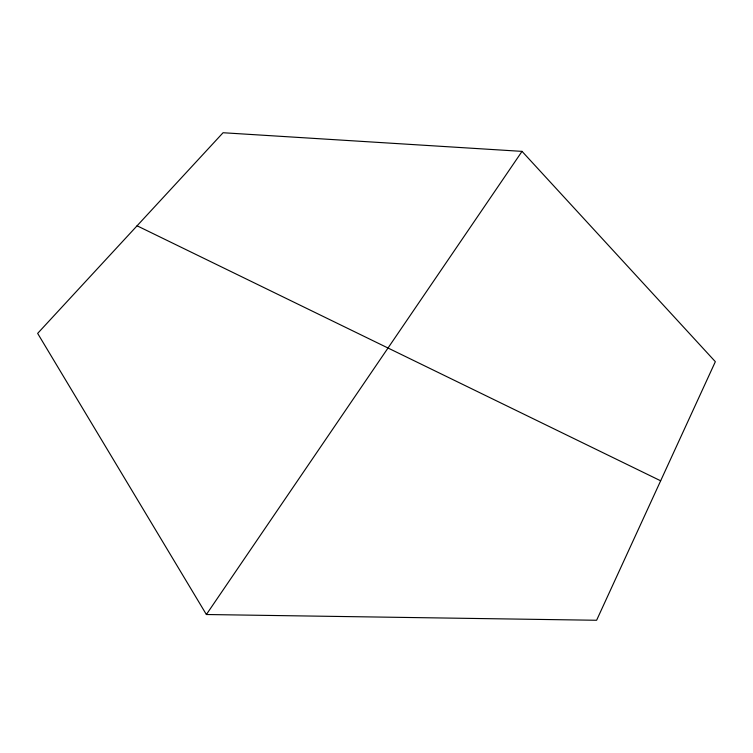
<?xml version="1.0" encoding="UTF-8"?>
<svg xmlns="http://www.w3.org/2000/svg" width="753" height="753" viewBox="0 0 753 753"><rect width="100%" height="100%" fill="white"/><g stroke="black" fill="none" stroke-linecap="round" stroke-linejoin="round"><path stroke-width="1.13" d="M206.378 614.514L522.036 151.372L715.35 361.685L596.611 620.265L206.378 614.514L37.65 333.391L223.067 132.735L522.036 151.372M137.074 225.796L660.654 480.8"/></g></svg>
